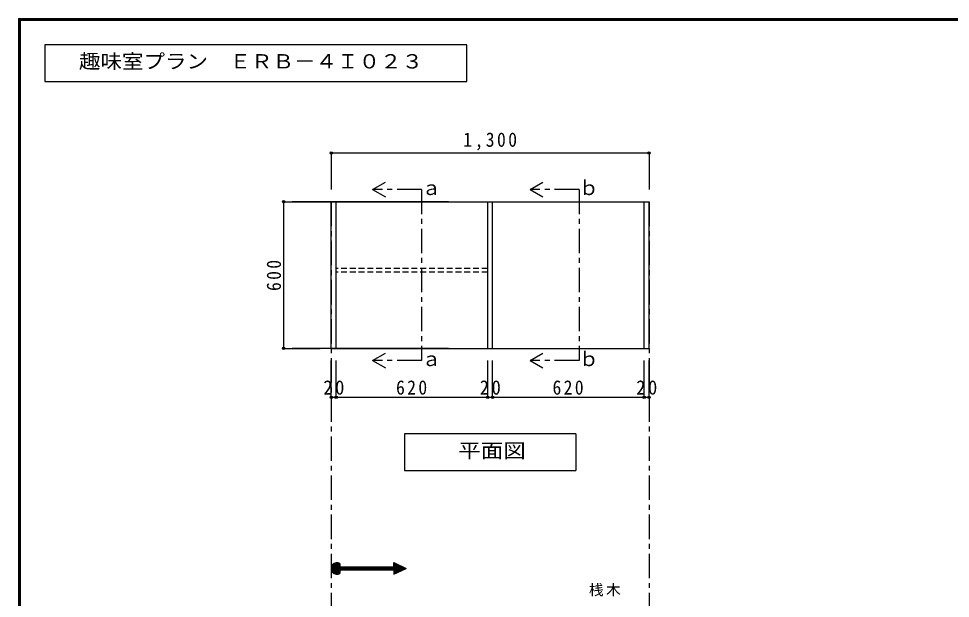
# Model space of a CAD drawing. Units: millimetres at full size, sheet at 1:20. Extents: x -3922 to 3878, y -2932 to 2722.
# Drawn here: x -3922 to -111, y 350 to 2722 of the extents above; entities that cross this region are included whole.
import ezdxf
from ezdxf.enums import TextEntityAlignment as Align

# ---------------------------------------------------------------- set-up
doc = ezdxf.new("R2010")
doc.units = ezdxf.units.MM
doc.header["$LTSCALE"] = 20
doc.header["$PDMODE"] = 32
doc.header["$PDSIZE"] = 10
doc.linetypes.add('CHAIN1', pattern=[8, 5, -1, 1, -1])
doc.linetypes.add('DASHED1', pattern=[1.8, 1.2, -0.6])
for name, color, linetype in [('0-2_本体', 2, 'Continuous'), ('0-3_固定棚', 2, 'Continuous'), ('0-4_可動棚', 3, 'Continuous'), ('0-6_ﾊﾟｲﾌﾟﾊﾝｶﾞｰ', 4, 'Continuous'), ('0-A_文字', 7, 'Continuous'), ('0-B_寸法', 4, 'Continuous'), ('F-1_枠', 6, 'Continuous')]:
    doc.layers.add(name, color=color, linetype=linetype)
doc.styles.add('ＭＳ ゴシック', font='')
doc.styles.get('ＭＳ ゴシック').set_extended_font_data('MS Gothic')

msp = doc.modelspace()

# ---------------------------------------------------------------- linework, layer by layer
at = {"layer": '0-2_本体'}
for p, q in [((-2163.06, 1972.73), (-2803.06, 1972.73)), ((-2643.06, 1972.73), (-2623.06, 1972.73)), ((-2643.06, 1372.73), (-2643.06, 1972.73)), ((-2623.06, 1372.73), (-2623.06, 1972.73)), ((-1983.06, 1372.73), (-1983.06, 1972.73)), ((-1343.06, 1372.73), (-1343.06, 1972.73)), ((-2163.06, 1372.73), (-2803.06, 1372.73)), ((-2643.06, 1372.73), (-2623.06, 1372.73)), ((-2003.06, 1372.73), (-1983.06, 1372.73)), ((-1363.06, 1372.73), (-1343.06, 1372.73))]:
    msp.add_line(p, q, dxfattribs=at)
at = {"layer": '0-2_本体', "color": 3}
msp.add_line((-2643.06, 1372.73), (-1343.06, 1372.73), dxfattribs=at)
at = {"layer": '0-2_本体'}
for points in [[(-2003.06, 1372.73), (-2003.06, 1972.73), (-1983.06, 1972.73)], [(-1363.06, 1372.73), (-1363.06, 1972.73), (-1343.06, 1972.73)]]:
    msp.add_lwpolyline(points, dxfattribs=at)
at = {"layer": '0-3_固定棚', "color": 3}
for p, q in [((-2623.06, 1972.73), (-2163.06, 1972.73)), ((-1983.06, 1972.73), (-1363.06, 1972.73))]:
    msp.add_line(p, q, dxfattribs=at)
at = {"layer": '0-4_可動棚'}
msp.add_line((-2803.06, 1972.73), (-2003.06, 1972.73), dxfattribs=at)
at = {"layer": '0-6_ﾊﾟｲﾌﾟﾊﾝｶﾞｰ', "linetype": 'DASHED1'}
for p, q in [((-2003.06, 1700.22), (-2623.06, 1700.22)), ((-2003.06, 1685.24), (-2623.06, 1685.24))]:
    msp.add_line(p, q, dxfattribs=at)
at = {"layer": '0-A_文字'}
for p, q in [((-3815.36, 2615.63), (-3815.36, 2465.63)), ((-2088.19, 2615.63), (-3815.36, 2615.63)), ((-2088.19, 2465.63), (-2088.19, 2615.63)), ((-3815.36, 2465.63), (-2088.19, 2465.63)), ((-2473.92, 2022.73), (-2421.95, 2052.73)), ((-2473.92, 2022.73), (-2421.95, 1992.73)), ((-1829.34, 2022.73), (-1777.38, 2052.73)), ((-1829.34, 2022.73), (-1777.38, 1992.73)), ((-2473.92, 1322.73), (-2421.95, 1352.73)), ((-1829.34, 1322.73), (-1777.38, 1352.73)), ((-2473.92, 1322.73), (-2421.95, 1292.73)), ((-1829.34, 1322.73), (-1777.38, 1292.73)), ((-1642.46, 1022.73), (-2343.46, 1022.73)), ((-1642.46, 1022.73), (-1642.46, 872.73)), ((-2643.06, 472.25), (-2619.1, 496.2)), ((-2642.92, 475.22), (-2622.07, 496.06)), ((-2642.87, 469.61), (-2616.46, 496.02)), ((-2642.44, 467.21), (-2614.06, 495.58)), ((-2387.16, 496.21), (-2336.34, 472.6)), ((-2387.16, 478.49), (-2387.16, 496.21)), ((-2642.26, 478.71), (-2625.56, 495.4)), ((-2641.81, 465.01), (-2611.87, 494.96)), ((-2641.01, 462.98), (-2609.83, 494.16)), ((-2640.5, 483.29), (-2630.15, 493.65)), ((-2640.07, 461.09), (-2607.95, 493.22)), ((-2638.99, 459.34), (-2607.65, 490.69)), ((-2637.79, 457.72), (-2607.65, 487.86)), ((-2636.46, 456.22), (-2607.65, 485.03)), ((-2635.01, 454.84), (-2607.65, 482.21)), ((-2633.44, 453.58), (-2607.65, 479.38)), ((-2631.75, 452.44), (-2605.7, 478.49)), ((-2629.93, 451.44), (-2602.87, 478.49)), ((-2627.96, 450.57), (-2600.04, 478.49)), ((-2625.84, 449.87), (-2597.22, 478.49)), ((-2623.54, 449.34), (-2607.65, 465.23)), ((-2621.01, 449.04), (-2607.65, 462.41)), ((-2618.2, 449.02), (-2607.65, 459.58)), ((-2607.65, 466.7), (-2607.65, 452.15)), ((-2607.65, 466.7), (-2387.16, 466.7)), ((-2606.18, 466.7), (-2594.39, 478.49)), ((-2603.35, 466.7), (-2591.56, 478.49)), ((-2600.52, 466.7), (-2588.73, 478.49)), ((-2597.7, 466.7), (-2585.9, 478.49)), ((-2594.87, 466.7), (-2583.07, 478.49)), ((-2592.04, 466.7), (-2580.24, 478.49)), ((-2589.21, 466.7), (-2577.42, 478.49)), ((-2586.38, 466.7), (-2574.59, 478.49)), ((-2583.55, 466.7), (-2571.76, 478.49)), ((-2580.72, 466.7), (-2568.93, 478.49)), ((-2577.9, 466.7), (-2566.1, 478.49)), ((-2575.07, 466.7), (-2563.27, 478.49)), ((-2572.24, 466.7), (-2560.45, 478.49)), ((-2569.41, 466.7), (-2557.62, 478.49)), ((-2566.58, 466.7), (-2554.79, 478.49)), ((-2563.75, 466.7), (-2551.96, 478.49)), ((-2560.93, 466.7), (-2549.13, 478.49)), ((-2558.1, 466.7), (-2546.3, 478.49)), ((-2555.27, 466.7), (-2543.48, 478.49)), ((-2552.44, 466.7), (-2540.65, 478.49)), ((-2549.61, 466.7), (-2537.82, 478.49)), ((-2546.78, 466.7), (-2534.99, 478.49)), ((-2543.96, 466.7), (-2532.16, 478.49)), ((-2541.13, 466.7), (-2529.33, 478.49)), ((-2538.3, 466.7), (-2526.5, 478.49)), ((-2535.47, 466.7), (-2523.68, 478.49)), ((-2532.64, 466.7), (-2520.85, 478.49)), ((-2529.81, 466.7), (-2518.02, 478.49)), ((-2526.98, 466.7), (-2515.19, 478.49)), ((-2524.16, 466.7), (-2512.36, 478.49)), ((-2521.33, 466.7), (-2509.53, 478.49)), ((-2518.5, 466.7), (-2506.71, 478.49)), ((-2515.67, 466.7), (-2503.88, 478.49)), ((-2512.84, 466.7), (-2501.05, 478.49)), ((-2510.01, 466.7), (-2498.22, 478.49)), ((-2507.19, 466.7), (-2495.39, 478.49)), ((-2504.36, 466.7), (-2492.56, 478.49)), ((-2501.53, 466.7), (-2489.73, 478.49)), ((-2498.7, 466.7), (-2486.91, 478.49)), ((-2495.87, 466.7), (-2484.08, 478.49)), ((-2493.04, 466.7), (-2481.25, 478.49)), ((-2490.22, 466.7), (-2478.42, 478.49)), ((-2487.39, 466.7), (-2475.59, 478.49)), ((-2484.56, 466.7), (-2472.76, 478.49)), ((-2481.73, 466.7), (-2469.94, 478.49)), ((-2478.9, 466.7), (-2467.11, 478.49)), ((-2476.07, 466.7), (-2464.28, 478.49)), ((-2473.24, 466.7), (-2461.45, 478.49)), ((-2470.42, 466.7), (-2458.62, 478.49)), ((-2467.59, 466.7), (-2455.79, 478.49)), ((-2464.76, 466.7), (-2452.97, 478.49)), ((-2461.93, 466.7), (-2450.14, 478.49)), ((-2459.1, 466.7), (-2447.31, 478.49)), ((-2456.27, 466.7), (-2444.48, 478.49)), ((-2453.45, 466.7), (-2441.65, 478.49)), ((-2450.62, 466.7), (-2438.82, 478.49)), ((-2447.79, 466.7), (-2435.99, 478.49)), ((-2444.96, 466.7), (-2433.17, 478.49)), ((-2442.13, 466.7), (-2430.34, 478.49)), ((-2439.3, 466.7), (-2427.51, 478.49)), ((-2436.47, 466.7), (-2424.68, 478.49)), ((-2433.65, 466.7), (-2421.85, 478.49)), ((-2430.82, 466.7), (-2419.02, 478.49)), ((-2427.99, 466.7), (-2416.2, 478.49)), ((-2425.16, 466.7), (-2413.37, 478.49)), ((-2422.33, 466.7), (-2410.54, 478.49)), ((-2419.5, 466.7), (-2407.71, 478.49)), ((-2416.68, 466.7), (-2404.88, 478.49)), ((-2413.85, 466.7), (-2402.05, 478.49)), ((-2411.02, 466.7), (-2399.23, 478.49)), ((-2408.19, 466.7), (-2396.4, 478.49)), ((-2405.36, 466.7), (-2393.57, 478.49)), ((-2402.53, 466.7), (-2390.74, 478.49)), ((-2399.71, 466.7), (-2387.91, 478.49)), ((-2396.88, 466.7), (-2373.65, 489.93)), ((-2394.05, 466.7), (-2371.72, 489.03)), ((-2391.22, 466.7), (-2369.78, 488.13)), ((-2388.39, 466.7), (-2367.85, 487.24)), ((-2387.16, 493.39), (-2385.23, 495.31)), ((-2387.16, 490.56), (-2383.3, 494.42)), ((-2387.16, 487.73), (-2381.37, 493.52)), ((-2387.16, 484.9), (-2379.44, 492.62)), ((-2387.16, 482.07), (-2377.51, 491.72)), ((-2387.16, 479.24), (-2375.58, 490.83)), ((-2387.16, 465.1), (-2365.92, 486.34)), ((-2387.16, 462.27), (-2363.99, 485.44)), ((-2387.16, 459.45), (-2362.06, 484.55)), ((-2387.16, 456.62), (-2360.13, 483.65)), ((-2387.16, 453.79), (-2358.2, 482.75)), ((-2387.16, 450.96), (-2356.27, 481.85)), ((-2387.16, 448.99), (-2336.34, 472.6)), ((-2387.16, 466.7), (-2387.16, 448.99)), ((-2385.57, 449.73), (-2354.34, 480.96)), ((-2380.28, 452.18), (-2352.4, 480.06)), ((-2375, 454.64), (-2350.47, 479.16)), ((-2369.72, 457.09), (-2348.54, 478.26)), ((-2364.43, 459.54), (-2346.61, 477.37)), ((-2359.15, 462), (-2344.68, 476.47)), ((-2353.87, 464.45), (-2342.75, 475.57)), ((-2348.59, 466.91), (-2340.82, 474.68)), ((-2343.3, 469.36), (-2338.89, 473.78)), ((-2338.02, 471.82), (-2336.95, 472.88)), ((-2614.98, 449.41), (-2607.65, 456.75)), ((-2611.03, 450.54), (-2607.65, 453.92))]:
    msp.add_line(p, q, dxfattribs=at)
at = {"layer": '0-A_文字', "linetype": 'CHAIN1'}
for p, q in [((-2273.92, 2022.73), (-2473.92, 2022.73)), ((-2273.92, 2022.73), (-2273.92, 1322.73)), ((-1629.34, 2022.73), (-1829.34, 2022.73)), ((-1629.34, 2022.73), (-1629.34, 1322.73)), ((-2643.06, 1972.73), (-2643.06, -1711.27)), ((-1343.06, 1972.73), (-1343.06, -1711.27)), ((-2273.92, 1322.73), (-2473.92, 1322.73)), ((-1629.34, 1322.73), (-1829.34, 1322.73))]:
    msp.add_line(p, q, dxfattribs=at)
at = {"layer": '0-A_文字'}
for points in [[(-2343.46, 1022.73), (-2343.46, 872.73), (-1642.46, 872.73)], [(-2607.65, 493.04), (-2607.65, 478.49), (-2387.16, 478.49)]]:
    msp.add_lwpolyline(points, dxfattribs=at)
msp.add_arc((-2619.45, 472.6), 23.61, 60, 300, dxfattribs=at)
at = {"layer": '0-B_寸法'}
for p, q in [((-2643.06, 2172.73), (-2643.06, 2022.73)), ((-2643.06, 2172.73), (-1343.06, 2172.73)), ((-1343.06, 2172.73), (-1343.06, 2022.73)), ((-2838.06, 1972.73), (-2688.06, 1972.73)), ((-2838.06, 1972.73), (-2838.06, 1372.73)), ((-2838.06, 1372.73), (-2688.06, 1372.73)), ((-2643.06, 1172.73), (-2643.06, 1322.73)), ((-2623.06, 1172.73), (-2623.06, 1322.73)), ((-2003.06, 1172.73), (-2003.06, 1322.73)), ((-1983.06, 1172.73), (-1983.06, 1322.73)), ((-1363.06, 1172.73), (-1363.06, 1322.73)), ((-1343.06, 1172.73), (-1343.06, 1322.73)), ((-2643.06, 1172.73), (-2623.06, 1172.73)), ((-2623.06, 1172.73), (-2003.06, 1172.73)), ((-2003.06, 1172.73), (-1983.06, 1172.73)), ((-1983.06, 1172.73), (-1363.06, 1172.73)), ((-1363.06, 1172.73), (-1343.06, 1172.73))]:
    msp.add_line(p, q, dxfattribs=at)
at = {"layer": '0-B_寸法', "color": 7}
for p in [(-2643.06, 2172.73), (-1343.06, 2172.73), (-2838.06, 1972.73), (-2838.06, 1372.73), (-2643.06, 1172.73), (-2623.06, 1172.73), (-2003.06, 1172.73), (-1983.06, 1172.73), (-1363.06, 1172.73), (-1343.06, 1172.73)]:
    msp.add_point(p, dxfattribs=at)
at = {"layer": 'F-1_枠'}
for p, q in [((-3922.03, 2722.29), (-3922.03, -2864.37)), ((-3922.03, 2722.29), (3877.97, 2722.29)), ((-3922.03, 2718.96), (3877.97, 2718.96)), ((-3922.03, 2715.63), (3877.97, 2715.63)), ((-3918.7, 2722.29), (-3918.7, -2864.37)), ((-3915.36, 2722.29), (-3915.36, -2864.37))]:
    msp.add_line(p, q, dxfattribs=at)

# ---------------------------------------------------------------- texts
at = {"layer": '0-A_文字', "style": 'ＭＳ ゴシック'}
for s, width, p in [('趣味室プラン\u3000ＥＲＢ－４Ｉ０２３', 1.1, (-3675.36, 2500.63)), ('平面図', 1.15, (-2123.46, 907.73))]:
    msp.add_text(s, height=58.65, dxfattribs=dict(at, width=width)).set_placement(p, align=Align.BOTTOM_LEFT)
for s, p in [('ｂ', (-1629.34, 1982.73)), ('ａ', (-2273.92, 1982.73)), ('ａ', (-2273.92, 1282.73)), ('ｂ', (-1629.34, 1282.73))]:
    msp.add_text(s, height=58.65, dxfattribs=at).set_placement(p, align=Align.BOTTOM_LEFT)
at = {"layer": '0-A_文字', "insert": (-1589.26, 358.08), "char_height": 43.99, "attachment_point": 7, "style": 'ＭＳ ゴシック'}
msp.add_mtext('\\T1.17;桟木', dxfattribs=at)
at = {"layer": '0-B_寸法', "color": 7, "char_height": 58.65, "attachment_point": 7, "style": 'ＭＳ ゴシック'}
for s, insert in [('\\T1.28;\\W0.9;1,300', (-2103.06, 2182.73)), ('\\T1.27;\\W0.95;20', (-2675.56, 1182.73)), ('\\T1.27;\\W0.9;620', (-2378.06, 1182.73)), ('\\T1.27;\\W0.95;20', (-2035.56, 1182.73)), ('\\T1.27;\\W0.9;620', (-1738.06, 1182.73)), ('\\T1.27;\\W0.95;20', (-1395.56, 1182.73))]:
    msp.add_mtext(s, dxfattribs=dict(at, insert=insert))
at = {"layer": '0-B_寸法', "color": 7, "insert": (-2848.06, 1607.73), "char_height": 58.65, "attachment_point": 7, "rotation": 90, "style": 'ＭＳ ゴシック'}
msp.add_mtext('\\T1.27;\\W0.9;600', dxfattribs=at)

doc.saveas('drawing.dxf')
